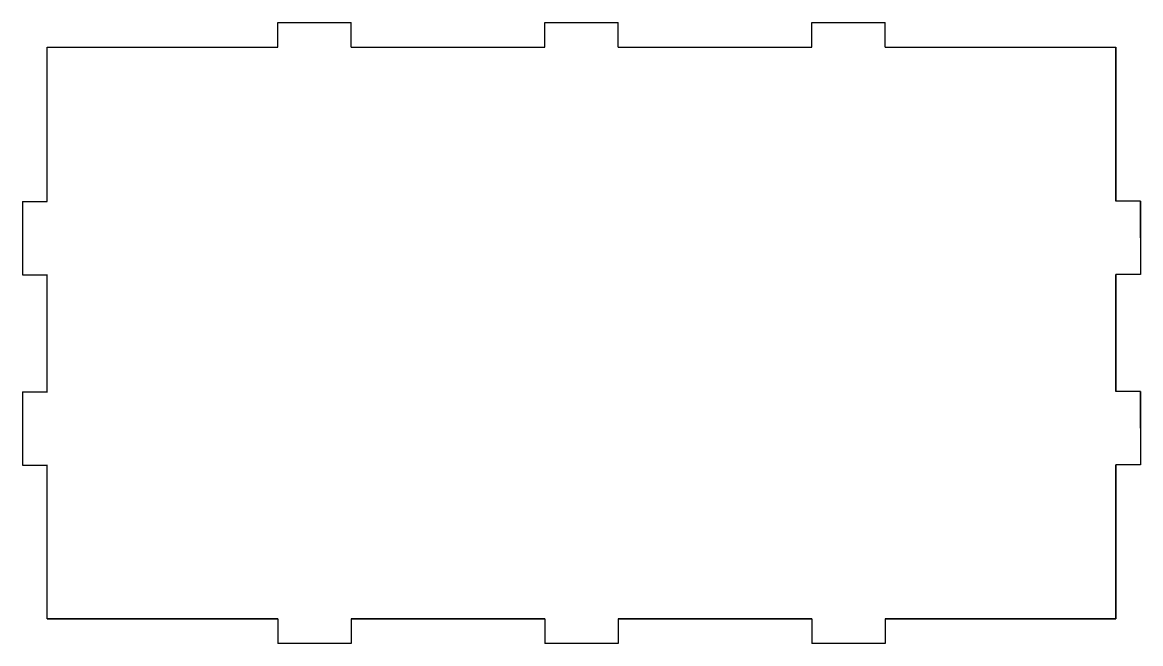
# Model space of a CAD drawing. Header units: inches. Extents: x 0 to 9, y -5 to 0.
import ezdxf

# ---------------------------------------------------------------- set-up
doc = ezdxf.new("R2010")
doc.units = ezdxf.units.IN
doc.layers.get('0').update_dxf_attribs({"linetype": 'CONTINUOUS'})

msp = doc.modelspace()

# ---------------------------------------------------------------- linework, layer by layer
for p, q in [((2.055, -0.2008), (2.055, 0)), ((2.055, 0), (2.6456, 0)), ((2.6456, -0.2008), (2.6456, 0)), ((4.2045, -0.2008), (4.2045, 0)), ((4.2045, 0), (4.7951, 0)), ((4.7951, -0.2008), (4.7951, 0)), ((6.354, -0.2008), (6.354, 0)), ((6.354, 0), (6.9446, 0)), ((6.9446, -0.2008), (6.9446, 0)), ((0.2008, -0.2008), (2.055, -0.2008)), ((0.2008, -0.2008), (2.055, -0.2008)), ((0.2008, -1.4408), (0.2008, -0.2008)), ((2.6456, -0.2008), (4.2045, -0.2008)), ((2.6456, -0.2008), (4.2045, -0.2008)), ((4.7951, -0.2008), (6.354, -0.2008)), ((4.7951, -0.2008), (6.354, -0.2008)), ((6.9446, -0.2008), (8.7992, -0.2008)), ((8.7992, -1.4386), (8.7992, -0.2008)), ((8.7992, -0.2008), (8.7992, -1.4386)), ((9, -1.4386), (8.7992, -1.4386)), ((9, -1.7339), (9, -1.4386)), ((9, -1.4386), (9, -2.0292)), ((0.0002, -1.4409), (0.201, -1.4408)), ((0.0002, -1.4409), (0.0005, -2.0314)), ((9, -1.7339), (9, -2.0292)), ((0.0005, -2.0314), (0.2013, -2.0313)), ((0.2008, -2.9735), (0.2008, -2.0313)), ((8.7992, -2.9713), (8.7992, -2.0292)), ((9, -2.0292), (8.7992, -2.0292)), ((8.7992, -2.0292), (8.7992, -2.9713)), ((0.001, -2.9736), (0.2018, -2.9735)), ((0.001, -2.9736), (0.0013, -3.5641)), ((9, -2.9713), (8.7992, -2.9713)), ((9, -3.2665), (9, -2.9713)), ((9, -2.9713), (9, -3.5618)), ((9, -3.2665), (9, -3.5618)), ((0.0013, -3.5641), (0.2021, -3.564)), ((0.2008, -4.7992), (0.2008, -3.564)), ((8.7992, -4.7992), (8.7992, -3.5618)), ((9, -3.5618), (8.7992, -3.5618)), ((8.7992, -3.5618), (8.7992, -4.7992)), ((0.2008, -4.7992), (2.055, -4.7992)), ((2.055, -4.7992), (0.2008, -4.7992)), ((2.055, -4.7992), (2.055, -5)), ((2.6456, -4.7992), (4.2045, -4.7992)), ((2.6456, -4.7992), (2.6456, -5)), ((4.2045, -4.7992), (2.6456, -4.7992)), ((4.2045, -4.7992), (4.2045, -5)), ((4.7951, -4.7992), (6.354, -4.7992)), ((4.7951, -4.7992), (4.7951, -5)), ((6.354, -4.7992), (4.7951, -4.7992)), ((6.354, -4.7992), (6.354, -5)), ((6.9446, -4.7992), (8.7992, -4.7992)), ((6.9446, -4.7992), (6.9446, -5)), ((8.7992, -4.7992), (6.9446, -4.7992)), ((2.6456, -5), (2.055, -5)), ((4.7951, -5), (4.2045, -5)), ((6.9446, -5), (6.354, -5))]:
    msp.add_line(p, q)

doc.saveas('drawing.dxf')
